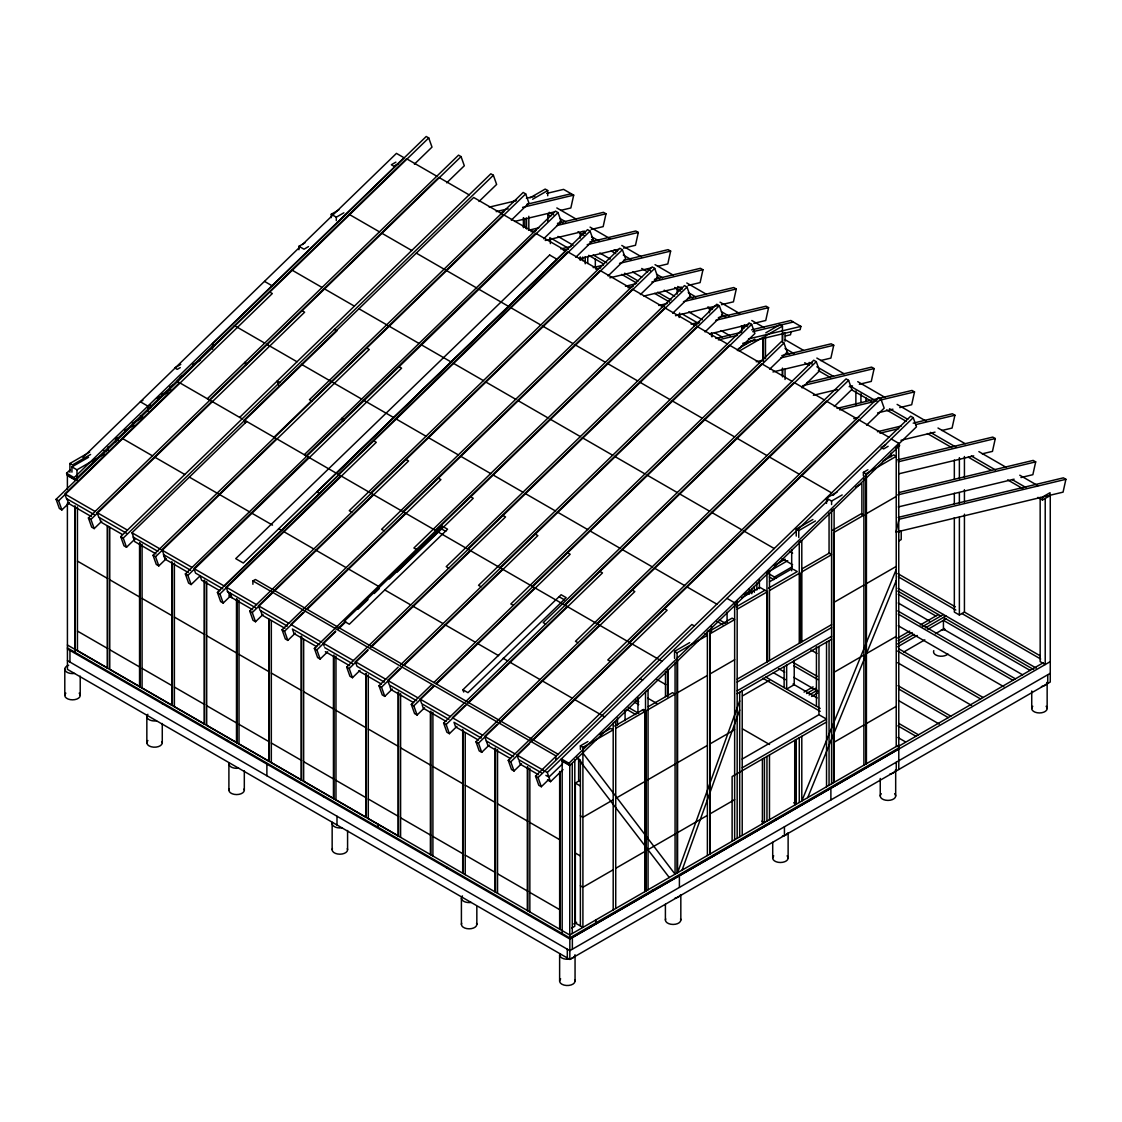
<?xml version="1.0" encoding="UTF-8"?>
<svg xmlns="http://www.w3.org/2000/svg" width="1122" height="1122" viewBox="0 0 1122 1122"><rect width="100%" height="100%" fill="white"/><g stroke="black" fill="none" stroke-linecap="round" stroke-linejoin="round"><path stroke-width="1.5" d="M546.68 193.419L563.567 189.38L573.693 195.13L570.846 207.963L560.621 210.403M557.48 223.348L603.482 212.324L606.006 213.783L603.159 226.616L591.238 229.477M589.793 242.001L635.795 230.992L638.32 232.45L635.487 245.269L623.552 248.13M623.804 260.248L668.109 249.645L670.633 251.104L667.8 263.936L657.576 266.377M654.421 279.322L700.423 268.298L702.947 269.757L700.114 282.59L688.179 285.437M687.744 298.55L733.746 287.541L736.27 288.999L733.437 301.832L721.516 304.679M718.361 317.624L766.06 306.194L768.584 307.652L765.751 320.485L753.83 323.346M791.206 331.565L790.491 334.763L785.386 335.997M752.764 331.705L793.31 322.028L800.884 326.404L800.168 329.602L742.736 343.332M781.796 355.632L831.206 343.809L833.73 345.267L830.883 358.086L820.659 360.541M806.844 382.63L871.598 367.118L874.122 368.577L871.275 381.41L859.354 384.271M837.026 408.394L911.99 390.442L914.514 391.901L911.681 404.733L899.746 407.595M913.196 423.148L952.382 413.766L954.906 415.224L952.073 428.057L941.849 430.497M897.362 459.936L992.774 437.089L995.298 438.548L992.465 451.381L982.241 453.821M898.568 492.642L1033.166 460.413L1035.69 461.871L1032.857 474.69L1020.936 477.551M1065.9 479.304L1063.067 492.137L896.099 532.123L898.932 519.29L1065.9 479.304L1063.376 477.846L898.105 517.424M682.092 870.125L739.693 710.002M739.693 700.913L677.59 872.734L677.59 661.321L675.065 662.779L675.065 874.192L582.767 752.904M896.226 569.541L801.795 801.024L801.795 736.298M807.728 797.602L896.226 580.663M214.19 344.917L74.964 479.921L67.39 475.56L66.577 473.26L70.335 469.613M82.888 457.453L299.869 247.022M302.379 244.596L396.445 153.377L404.018 157.739L74.15 477.635L74.964 479.921M213.601 346.782L212.521 343.725L426.22 136.491L428.744 137.95L431.998 147.108L414.397 164.177M69.41 502.628L61.878 509.935L59.354 508.476L56.1 499.318L428.744 137.95M179.562 382.714L64.824 493.975L95.118 511.464M61.878 509.935L58.624 500.777L272.323 293.543L269.799 292.085M207.332 398.745L458.533 155.145L461.058 156.603L464.312 165.761L446.71 182.83M209.351 399.909L438.828 177.374L469.122 194.863M101.737 521.281L94.192 528.602L91.667 527.144L88.414 517.971L461.058 156.603M126.534 533.245L98.764 517.214L97.137 512.628L211.876 401.367M94.192 528.602L90.938 519.43L304.637 312.197L302.113 310.738M239.659 417.398L490.847 173.798L493.371 175.256L496.625 184.429L479.024 201.483M135.299 538.714L126.506 547.255L123.981 545.797L120.727 536.625L493.371 175.256M245.283 423.078L244.203 420.021L473.68 197.486L533.763 232.184M126.506 547.255L123.252 538.083L336.951 330.85L334.426 329.391M133.602 537.326L131.989 532.754L246.728 421.479M273.992 437.229L503.469 214.695M166.365 558.602L158.819 565.909L156.295 564.45L153.041 555.292L525.699 193.91L523.175 192.451L309.462 399.698L311.986 401.143M161.778 549.948L276.517 438.674M158.819 565.909L155.565 556.75L369.264 349.503L366.74 348.058M511.337 220.15L528.939 203.082L525.699 193.91M304.286 454.719L555.488 211.118L558.013 212.577L561.252 221.735L543.651 238.804M306.138 455.784L535.615 233.25L565.909 250.739L336.432 473.274M199.94 576.035L191.133 584.562L188.608 583.103L185.354 573.945L558.013 212.577M308.662 457.243L193.924 568.517L224.218 586.007L338.956 474.732M191.133 584.562L187.893 575.404L401.592 368.17L399.067 366.712M338.367 474.396L567.844 251.861L598.138 269.35M230.697 595.796L223.194 603.075L220.669 601.616L217.43 592.458L590.074 231.076L587.549 229.631L316.951 492.025L319.475 493.484M227.78 591.701L226.153 587.115L340.892 475.854M223.194 603.075L219.954 593.917L376.277 442.306L373.752 440.848M575.782 257.261L593.314 240.248L590.074 231.076M370.681 493.049L600.158 270.514L630.452 288.003M263.011 614.463L255.507 621.742L252.983 620.284L249.743 611.111L622.387 249.743L619.863 248.285L349.265 510.692L351.789 512.151M287.358 626.104L260.094 610.354L258.467 605.768L373.205 494.507M255.507 621.742L252.268 612.57L272.281 593.159M274.778 590.733L408.59 460.974L406.066 459.515M608.096 275.914L625.641 258.901L622.387 249.743M402.994 511.702L632.471 289.167L662.765 306.657M295.338 633.117L287.835 640.396L285.311 638.937L282.057 629.765L654.701 268.396L652.177 266.938L381.592 529.346L384.117 530.804M303.249 612.332L290.78 624.435L321.074 641.924M305.745 609.919L405.519 513.161M287.835 640.396L284.581 631.223L304.595 611.827M307.091 609.4L440.904 479.627L438.379 478.168M640.41 294.567L657.955 277.555L654.701 268.396M435.308 530.369L664.785 307.835L695.079 325.324M327.652 651.77L320.149 659.049L317.624 657.59L314.37 648.432L687.015 287.05L684.49 285.591L413.906 547.999L416.43 549.457M324.188 646.146L323.094 643.088L335.576 630.999M338.059 628.572L345.548 621.322M358.016 609.218L368.002 599.555M374.229 593.496L379.222 588.657M389.194 578.994L437.832 531.814M320.149 659.049L316.895 649.89L335.66 631.686M338.157 629.274L345.66 621.995M396.936 572.262L473.232 498.28L470.707 496.822M672.723 313.22L690.268 296.222L687.015 287.05M467.622 549.023L697.099 326.488L727.393 343.977M359.966 670.423L352.462 677.702L349.938 676.243L346.684 667.085L366.698 647.675M368.367 646.062L719.328 305.717L716.804 304.258L446.219 566.652L448.744 568.111M384.299 682.064L357.034 666.328L355.408 661.742L367.89 649.652M370.386 647.226L470.146 550.481M352.462 677.702L349.208 668.544L367.974 650.353M371.719 646.707L505.545 516.933L503.021 515.489M705.037 331.888L722.582 314.875L719.328 305.717M499.949 567.676L729.412 345.141L759.72 362.63M392.279 689.09L384.776 696.369L382.251 694.911L378.998 685.738L398.184 667.141M400.68 664.729L751.642 324.37L749.117 322.912L478.533 585.319L481.058 586.778M416.613 700.731L389.348 684.981L387.735 680.409L400.203 668.305M402.7 665.893L502.474 569.135M384.776 696.369L381.522 687.197L401.536 667.8M404.032 665.374L537.859 535.601L535.334 534.142M737.364 350.541L754.896 333.529L751.642 324.37M532.263 586.329L761.74 363.794L792.034 381.298M424.593 707.744L417.089 715.023L414.565 713.564L411.311 704.392L431.746 684.588M433.821 682.569L783.969 343.023L781.431 341.565L510.847 603.973L513.371 605.431M448.94 719.384L421.676 703.648L420.049 699.062L433.765 685.752M436.262 683.34L534.787 587.788M417.089 715.023L413.836 705.85L433.849 686.454M436.346 684.027L570.172 554.254L567.648 552.795M769.678 369.194L787.209 352.196L783.969 343.023M564.576 604.996L794.053 382.462L824.347 399.951M456.906 726.397L449.403 733.676L446.879 732.217L443.625 723.059L463.638 703.648M465.307 702.035L816.283 361.677L813.759 360.218L543.16 622.626L545.685 624.084M464.831 705.626L452.362 717.715L482.656 735.205M467.327 703.199L567.101 606.455M449.403 733.676L446.149 724.517L466.163 705.107M468.673 702.681L602.486 572.907L599.961 571.449M801.992 387.861L819.523 370.849L816.283 361.677M596.89 623.65L826.367 401.115L856.661 418.604M489.22 745.064L481.717 752.329L479.192 750.87L475.952 741.712L848.597 380.344L846.072 378.885L575.474 641.293L577.998 642.738M497.144 724.279L484.676 736.369L514.97 753.858M499.641 721.867L599.414 625.108M481.717 752.329L478.477 743.171L634.8 591.575L632.275 590.116M834.305 406.515L851.836 389.502L848.597 380.344M629.204 642.303L858.681 419.768L888.975 437.257M521.534 763.717L514.03 770.996L511.506 769.538L508.266 760.365L528.266 740.969M529.935 739.356L880.91 398.997L878.386 397.539L607.787 659.946L610.312 661.405M541.337 772.735L518.616 759.608L516.99 755.036L631.728 643.762M514.03 770.996L510.791 761.824L529.542 743.634M532.052 741.207L667.113 610.228L664.589 608.769M866.619 425.168L884.164 408.156L880.91 398.997M548.812 779.453L541.309 786.732L538.784 785.274L535.531 776.115L555.544 756.705M558.041 754.279L691.853 624.505L694.378 625.964M541.309 786.732L538.055 777.574L910.699 416.192L913.224 417.65L916.478 426.823L897.684 445.041M563.006 769.594L550.537 781.683L547.284 772.525L828.036 500.258M833.043 495.405L913.224 417.65M562.627 763.802L548.91 777.097L545.881 775.358M898.806 443.358L899.62 445.644L569.752 765.541L568.938 763.241L898.806 443.358L891.233 438.983M462.909 689.75L561.126 594.73L566.175 597.647L467.958 692.667L462.909 689.75L463.709 692.036M395.884 162.143L391.34 164.766L393.864 166.224L398.408 163.602M331.256 217.654L331.256 214.26L338.83 209.884M331.256 214.26L336.305 217.177L343.879 212.801M298.943 249.715L298.943 246.293L305.002 242.801M308.536 246.588L303.992 249.21L298.943 246.293M180.782 364.398L174.723 367.904L177.248 369.362L180.277 367.609M192.9 364.524L200.473 360.148M180.277 377.076L182.802 375.618M142.915 400.344L140.39 401.802L147.964 406.178L150.488 404.719L150.488 408.212M169.674 387.048L172.704 385.295M161.596 394.621L170.684 389.376M157.052 398.506L167.655 392.391M511.913 202.325L516.457 199.702M132.312 423.289L141.4 418.043M124.738 430.455L133.827 425.21M69.915 472.236L69.915 463.484L89.606 452.124M530.061 197.823L545.208 189.071L547.732 190.53L547.732 195.789M90.616 454.452L72.439 464.943L69.915 463.484M532.585 199.281L547.732 190.53M71.934 472.138L71.934 466.892L88.596 457.271M71.934 466.892L76.983 469.809L104.248 454.059M77.488 477.972L74.964 479.431L67.39 475.055L67.39 489.066M252.899 580.944L255.423 579.485L558.391 754.391L555.867 755.849L252.899 580.944L252.899 584.282M740.744 346.614L751.347 340.499M738.22 348.76L754.882 339.139M765.793 332.841L779.93 324.679L782.455 326.137L782.455 341.873M739.23 351.088L763.465 337.091L763.465 361.579M782.455 326.137L765.485 335.927L765.485 358.661M765.485 336.726L762.96 338.185L762.96 360.807M885.623 444.845L881.079 447.468L883.603 448.926L888.147 446.304M863.393 475.854L863.393 472.376L867.937 469.753M883.098 461.002L893.701 454.887L896.226 456.331L865.918 473.835L863.393 472.376M826.535 503.371L826.535 498.126L837.138 492.011M826.535 498.126L831.584 501.043L842.187 494.928M855.82 487.046L861.878 483.554L861.878 515.04M796.241 536.106L796.241 529.121L812.903 519.5M796.241 529.121L798.766 530.58L815.428 520.959M832.594 530.285L861.373 513.68L863.898 515.138L833.604 532.627L833.604 782.651M774.04 565.656L785.204 559.205M865.918 513.96L896.226 496.471M769.608 571.126L787.728 560.663M743.956 594.688L749.987 591.196M774.138 577.255L792.258 566.792M741.712 597.83L759.889 587.339L767.462 591.715L767.462 661.671M769.482 581.799L792.202 568.672M727.07 598.419L734.644 602.78L737.168 601.322L737.168 838.33M736.158 606.862L764.938 590.256M768.472 588.208L797.251 571.589L793.464 569.401M801.795 568.966L829.565 552.936M737.168 609.204L767.462 591.715M769.482 590.537L799.776 573.047L799.776 643.018M674.56 658.348L674.56 651.363L689.707 642.611M710.198 630.788L732.119 618.124L734.644 619.582L709.805 633.93L709.805 854.137L709.903 629.891L707.379 631.349L707.379 855.539M674.56 651.363L677.085 652.822L707.379 635.332L704.854 633.874M898.694 532.263L901.218 530.804L901.218 539.556L898.694 541.014M580.383 749.37L580.383 745.864L587.956 741.502M600.074 734.503L610.677 728.374L613.201 729.833L582.907 747.322L580.383 745.864M614.716 726.046L643.509 709.427L646.034 710.885L646.034 890.952M648.306 706.664L672.541 692.667L675.065 694.125L615.726 728.374M677.085 692.961L707.379 675.472M709.805 674.07L734.644 659.722M833.604 602.584L863.898 585.095M865.918 583.931L896.226 566.442M562.178 933.532L562.178 760.66L569.752 765.036L572.276 763.577L572.276 933.532M1037.934 497.355L1042.478 499.977L1050.262 495.587L1050.262 682.036L569.836 959.422L67.432 669.357L67.39 503.091M737.168 679.161L831.584 624.645M737.168 682.078L831.584 627.563M582.907 747.322L582.907 927.389L575.334 923.027L575.334 783.086L579.878 780.463M737.168 690.829L831.584 636.314M737.168 693.747L831.584 639.231M742.484 695.921L769.538 680.311M613.201 799.804L582.907 817.293L580.383 815.834M615.726 798.345L675.065 764.096M677.085 762.918L707.379 745.429M709.805 744.026L734.644 729.693M833.604 672.555L863.898 655.066M865.918 653.902L896.226 636.398M804.039 692.092L813.099 686.86M897.628 638.053L909.704 631.083M920.264 624.982L938.385 614.533M806.564 693.55L815.624 688.319M898.035 640.732L912.228 632.542M922.242 626.763L943.434 614.533M809.088 695.009L817.349 690.24M897.53 643.944L914.178 634.337M925.313 627.899L945.958 615.992M811.613 696.453L817.658 692.975M897.656 646.791L917.277 635.459M927.838 629.358L945.958 618.895M954.331 517.691L954.331 612.079L959.38 614.996L964.429 612.079L1040.164 655.809M903.687 652.05L924.823 639.849M935.383 633.748L944.443 628.516M742.175 759.061L818.962 714.728L826.535 719.104L742.217 767.785M826.535 722.021L732.119 776.536L732.119 841.248M613.201 869.76L582.907 887.25L580.383 885.805M615.726 868.302L675.065 834.053M677.085 832.889L707.379 815.399M709.805 813.997L734.644 799.649M833.604 742.512L863.898 725.022M865.918 723.858L896.226 706.369M573.749 923.939L576.638 922.27M571.771 927.992L574.801 926.253L574.801 759.79M898.75 745.05L569.752 934.991L67.39 645.01M897.951 746.663L1043.208 662.793M898.75 747.967L569.752 937.908L67.39 647.927M67.432 648.951L569.836 939.016L898.75 749.019M569.836 959.422L569.836 939.016L1050.262 661.629M1050.262 673.298L569.836 950.671L67.432 660.606M489.234 207.135L516.274 200.684M526.4 198.257L534.857 196.252M496.19 211.623L508.126 208.762M526.863 204.274L571.14 193.755M500.426 212.675L503.834 211.862M522.572 207.374L573.693 195.13M514.619 221.427L553.819 212.044M528.518 230.276L538.728 227.836M531.043 231.735L536.148 230.515M556.596 225.62L606.006 213.783M545.236 240.487L584.422 231.104M560.832 248.944L571.056 246.489M563.356 250.402L568.461 249.168M587.199 244.68L638.32 232.45M579.261 258.733L618.446 249.35M593.145 267.597L603.37 265.143M595.67 269.056L600.775 267.835M619.512 263.347L670.633 251.104M609.863 277.807L650.76 268.004M625.459 286.25L635.683 283.81M627.983 287.709L633.088 286.489M651.84 282.001L702.947 269.757M643.888 296.054L681.377 287.078M658.782 305.493L667.295 303.459M661.307 306.951L664.715 306.138M683.452 301.65L736.27 288.999M675.514 315.703L718.108 305.493M691.096 324.146L699.623 322.112M693.62 325.604L697.028 324.791M715.766 320.303L768.584 307.652M709.525 333.949L748.711 324.567M715.836 338.437L741.39 332.308M751.614 329.868L790.8 320.485L793.324 321.944M718.361 339.896L737.561 335.338M748.514 338.914L800.884 326.404M756.228 361.761L763.044 360.12M780.912 357.904L833.73 345.267M772.96 371.957L812.146 362.574M802.567 385.716L874.122 368.577M813.352 395.281L837.208 389.572M849.13 386.711L852.538 385.898M839.551 409.853L877.025 400.877M880.433 400.063L914.514 391.901M853.744 418.604L858.863 417.384M877.6 412.896L892.93 409.221M877.418 431.718L901.275 426.009M879.943 433.176L898.68 428.688M915.72 424.607L954.906 415.224M900.952 440.287L935.033 432.138M898.189 461.801L995.298 438.548M898.764 473.821L973.728 455.869M897.684 494.914L1035.69 461.871M898.259 506.934L1014.12 479.178M556.821 207.935L576.47 219.281M590.074 227.121L609.723 238.467M621.812 245.452L641.461 256.798M655.052 264.652L673.2 275.114M686.79 282.968L706.439 294.315M720.043 302.169L739.693 313.515M751.782 320.499L763.872 327.47M785.049 339.7L803.226 350.19M816.844 358.058L844.109 373.794M857.741 381.662L884.992 397.398M897.109 404.397L925.874 421.002M937.992 428.001L965.243 443.737M978.875 451.605L1006.139 467.341M1019.758 475.209L1037.934 485.7M549.247 212.31L553.777 214.919M559.822 218.411L565.867 221.904M582.5 231.497L585.516 233.25M591.56 236.742L599.12 241.104M614.239 249.827L617.254 251.566M623.299 255.059L630.859 259.42M647.478 269.028L650.508 270.767M656.552 274.259L662.597 277.751M677.716 286.475L682.246 289.083M688.291 292.576L695.85 296.937M721.544 311.776L729.104 316.138M744.209 324.861L747.238 326.614M785.049 348.437L794.138 353.682M809.271 362.434L812.3 364.173M816.844 366.796L833.506 376.417M850.167 386.038L874.389 400.021M889.536 408.773L907.698 419.263M930.418 432.377L956.154 447.229M971.301 455.981L995.537 469.964M1012.184 479.585L1025.817 487.453M547.732 214.344L550.762 216.097M559.822 221.329L562.851 223.068M577.956 231.791L584.001 235.283M591.56 239.645L594.59 241.398M611.21 250.991L615.74 253.614M641.714 268.453L647.703 271.917M656.552 277.176L659.582 278.915M674.687 287.484L680.731 291.131M689.806 296.362L692.821 298.115M707.94 306.839L712.47 309.462M721.544 314.693L726.074 317.316M741.193 326.039L744.279 327.666M786.564 352.238L789.593 353.977M804.726 362.729L809.271 365.351M818.359 370.597L830.476 377.581M851.668 389.825L871.359 401.185M886.506 409.937L906.183 421.297M927.389 433.541L951.624 447.524M968.272 457.145L990.992 470.258M1007.64 479.879L1022.787 488.617M599.751 252.969L610.242 259.028M632.724 272.001L641.714 277.204M664.196 290.177L674.687 296.236M593.201 255.017L606.679 262.8M624.673 273.193L638.166 280.977M657.646 292.225L671.138 300.009M557.971 236.433L573.118 245.171M688.74 311.93L702.372 319.798M721.053 330.583L730.142 335.829M588.699 255.339L603.692 263.993M621.672 274.371L636.665 283.025M654.645 293.417L669.638 302.07M551.393 238.467L568.069 248.088M682.176 313.978L698.838 323.585M714.49 332.631L722.063 337.007M436.809 176.21L406.515 158.721L177.038 381.256L242.184 418.857M349.152 214.358L379.446 231.847M381.466 233.011L411.76 250.501M416.304 253.123L476.387 287.807M478.253 288.887L508.547 306.376M510.468 307.484L540.762 324.987M542.782 326.151L573.09 343.641M575.109 344.805L605.403 362.294M607.423 363.458L637.717 380.947M639.736 382.125L670.03 399.614M672.05 400.778L702.344 418.268M704.364 419.432L734.658 436.921M736.677 438.085L766.971 455.588M768.991 456.752L799.285 474.241M801.304 475.405L831.612 492.895M897.782 573.594L955.341 606.834M898.287 576.806L955.846 610.031M961.905 613.538L1040.669 659.007M898.063 588.335L1036.195 668.081M897.726 591.056L940.909 615.992M943.434 617.451L1033.671 669.539M898.203 594.253L935.86 615.992M1030.164 670.437L943.434 620.354L943.434 629.105L1022.689 674.869M898.203 602.991L929.829 621.251M897.74 610.887L1015.424 678.838M789.593 551.365L792.623 553.118M898.231 614.085L1012.9 680.297M291.776 269.981L322.07 287.47M324.09 288.649L354.398 306.138M358.942 308.76L419.025 343.444M420.876 344.524L451.17 362.013M453.106 363.121L483.4 380.61M485.419 381.789L515.713 399.278M517.733 400.442L548.027 417.931M550.046 419.095L580.34 436.584M582.36 437.748L612.654 455.237M614.688 456.416L644.982 473.905M647.001 475.069L677.295 492.558M679.315 493.722L709.609 511.211M711.629 512.375L741.923 529.879M743.942 531.043L774.236 548.532M782.062 558.672L792.623 564.773M898.231 625.753L1003.853 686.734M264.596 281.44L272.169 285.815M768.865 573.791L776.41 578.153M898.624 648.712L983.11 697.491M769.355 577.003L773.885 579.611M897.6 651.041L980.586 698.95M897.6 662.695L971.54 705.387M897.993 685.668L950.797 716.145M898.484 688.866L948.272 717.603M810.968 650.003L817.012 653.481M898.484 700.521L939.226 724.041M234.414 325.618L264.708 343.108M266.727 344.272L297.021 361.761M301.566 364.384L361.649 399.081M363.514 400.147L393.808 417.65M395.729 418.758L426.037 436.248M428.057 437.412L458.351 454.901M460.371 456.079L490.665 473.568M492.684 474.732L522.978 492.221M524.998 493.385L555.292 510.875M557.311 512.039L587.605 529.528M589.625 530.706L619.919 548.195M621.939 549.359L652.233 566.848M654.252 568.013L684.546 585.502M686.58 586.666L716.874 604.169M719.314 619.821L725.359 623.299M793.254 662.499L817.391 676.44M898.862 723.48L918.483 734.812M716.79 621.279L722.834 624.758M793.745 665.711L817.882 679.637M897.852 725.808L915.959 736.27M778.654 668.656L784.685 672.134M793.745 677.365L817.882 691.306M897.852 737.477L905.398 741.824M212.521 343.725L215.045 345.183M247.359 363.837L244.834 362.378L245.914 365.435M279.673 382.49L277.148 381.031L278.775 385.617M344.314 419.81L341.789 418.352L342.869 421.409M773.395 672.681L785.47 679.652M793.03 684.013L817.181 697.968M765.821 677.057L820.182 708.431M762.806 678.221L820.182 711.348M440.736 528.462L445.785 531.379M559.345 596.89L564.394 599.807M244.203 420.021L662.022 661.251M656.847 679.441L665.865 684.644M742.484 728.879L769.538 744.489M640.115 678.6L642.64 680.058M647.801 698.207L656.707 703.354M635.767 700.016L638.741 701.727M140.39 415.715L142.915 417.174M634.295 702.063L638.741 704.644M642.247 710.156L644.771 711.614L644.771 891.681M628.348 707.393L638.741 713.382M793.717 802.763L796.241 804.222L796.241 739.51M626.861 709.441L635.767 714.588M122.2 438.337L152.494 455.841M154.513 457.005L184.807 474.494M189.352 477.116L249.435 511.8M251.3 512.88L272.506 525.124M278.565 528.616L281.594 530.369M283.515 531.477L313.823 548.981M315.843 550.145L346.137 567.634M348.157 568.798L378.451 586.287M385.014 590.074L410.764 604.94M412.784 606.104L443.078 623.608M445.097 624.772L475.391 642.261M477.411 643.425L498.617 655.669M503.161 658.291L507.705 660.914M509.725 662.078L540.019 679.567M542.038 680.745L572.346 698.235M574.366 699.399L604.66 716.888M761.908 821.136L764.433 822.594L764.433 757.869M103.49 450.132L106.015 451.591M576.722 756.817L669.287 877.53M568.938 763.241L561.365 758.879L562.178 761.165L569.752 765.541M66.577 473.26L74.15 477.635M575.334 783.086L580.383 786.003M97.137 512.628L127.445 530.131M131.989 532.754L192.072 567.437M226.153 587.115L256.447 604.604M258.467 605.768L288.761 623.271M323.094 643.088L353.388 660.577M355.408 661.742L385.716 679.231M387.735 680.409L418.029 697.898M420.049 699.062L450.343 716.551M516.99 755.036L547.284 772.525M94.22 514.591L66.45 498.561L65.371 495.503M157.851 551.323L133.097 537.045L134.724 541.617L155.93 553.861M190.67 570.271L163.405 554.534L165.018 559.107M222.815 588.84L195.551 573.09L194.471 570.032M227.275 591.406L255.55 607.731M319.672 644.757L292.407 629.007L294.034 633.593L316.755 646.721M324.721 647.675L352.49 663.705M481.254 738.038L453.989 722.302L455.602 726.888L478.337 740.001M486.303 740.955L513.567 756.691M91.303 516.555L68.582 503.427L66.955 498.855M122.102 534.338L100.896 522.095L99.269 517.508M188.244 572.529L165.523 559.401L162.283 550.243M219.814 590.747L201.637 580.242L200.011 575.67M228.902 595.992L252.632 609.695M284.946 628.348L262.225 615.235L260.599 610.649M325.338 651.672L349.573 665.669M358.661 670.914L381.382 684.027M413.695 702.681L390.975 689.567L389.895 686.51M446.009 721.348L423.289 708.22L422.209 705.163M510.65 758.654L487.93 745.541L485.223 737.897M538.42 774.685L520.243 764.194L519.163 761.137M547.508 779.93L550.537 781.683M56.1 499.318L58.624 500.777M88.414 517.971L90.938 519.43M120.727 536.625L123.252 538.083M153.041 555.292L155.565 556.75M185.354 573.945L187.893 575.404M217.43 592.458L219.954 593.917M249.743 611.111L252.268 612.57M282.057 629.765L284.581 631.223M314.37 648.432L316.895 649.89M346.684 667.085L349.208 668.544M378.998 685.738L381.522 687.197M411.311 704.392L413.836 705.85M443.625 723.059L446.149 724.517M475.952 741.712L478.477 743.171M508.266 760.365L510.791 761.824M535.531 776.115L538.055 777.574M77.446 561.112L107.74 578.601M109.76 579.765L140.054 597.269M142.073 598.433L172.367 615.922M174.387 617.086L204.681 634.575M206.7 635.739L236.994 653.228M239.014 654.407L269.308 671.896M271.328 673.06L301.636 690.549M303.655 691.713L333.949 709.202M335.969 710.366L366.263 727.869M368.282 729.034L398.576 746.523M400.596 747.841L430.89 765.33M432.91 766.494L463.204 783.983M465.223 785.148L495.517 802.651M497.537 803.815L527.831 821.304M529.85 822.468L560.159 839.957M575.334 853.057L580.383 855.974M77.446 631.083L107.74 648.572M109.76 649.736L140.054 667.225M142.073 668.389L172.367 685.879M174.387 687.057L204.681 704.546M206.7 705.71L236.994 723.199M239.014 724.363L269.308 741.852M271.328 743.016L301.636 760.52M303.655 761.684L333.949 779.173M335.969 780.337L366.263 797.826M368.282 798.99L398.576 816.479M400.596 817.798L430.89 835.301M432.91 836.465L463.204 853.954M465.223 855.118L495.517 872.607M497.537 873.772L527.831 891.261M529.85 892.439L560.159 909.928M77.446 650.606L107.74 668.109L107.74 526.134M142.073 687.926L172.367 705.415L172.367 563.44M174.387 706.58L204.681 724.069L204.681 580.355M206.7 725.247L236.994 742.736L236.994 599.008M239.014 743.9L269.308 761.389L269.308 619.414M271.328 762.553L301.636 780.042L301.636 636.328M303.655 781.207L333.949 798.71L333.949 654.982M368.282 818.527L398.576 836.016L398.576 692.302M577.788 758.22L582.038 763.787M230.305 593.159L231.931 597.745M228.285 591.995L229.912 596.567M1050.052 495.615L1050.052 492.698L1042.478 497.06L1042.478 499.977M1047.738 674.757L1047.738 683.494M1047.149 708.487L1047.149 682.26A7.714 4.446 0 0 1 1041.44 686.552M1045.213 498.505L1045.213 664.547L1040.164 661.629L1040.164 497.341M1031.735 690.998L1031.735 708.487M964.429 456.514L964.429 477.495M964.429 489.725L964.429 501.955M964.429 514.199L964.429 612.079M959.38 457.678L959.38 478.659M959.38 492.642L959.38 503.133M959.38 517.116L959.38 614.996M954.331 460.006L954.331 479.234M954.331 493.217L954.331 503.708M898.792 769.496L898.75 446.009L896.226 447.468L896.226 746.509M896.268 762.217L896.268 770.954M895.679 795.947L895.679 769.706A7.714 4.446 0 0 1 889.956 774.012M891.177 453.288L891.177 456.794M880.251 778.458L880.251 795.947M866.422 763.703L866.422 477.72L863.898 479.178L863.898 765.162M865.974 397.917L865.974 401.424M865.918 473.835L865.918 763.998M860.925 393.85L860.925 402.588M855.876 390.933L855.876 404.916M837.138 783.535L837.138 784.573M834.109 782.357L834.109 508.981L831.584 510.426L831.584 783.815M831.584 501.043L831.584 504.549M830.883 788.303L830.883 799.958M829.06 513.091L829.06 553.23L831.584 554.689L801.29 572.178L801.29 642.135M829.06 640.69L829.06 785.274M826.535 642.149L826.535 786.732M818.962 646.482L818.962 714.419M816.437 646.805L816.437 706.271M801.795 641.854L801.795 540.509L799.271 541.968L799.271 643.313M799.271 737.757L799.271 802.482M798.766 530.58L798.766 537.564M794.727 740.38L794.727 805.105M794.222 660.213L794.222 684.701L786.648 689.076L786.648 664.589M791.697 549.822L791.697 570.789M788.121 833.548L788.121 858.035M785.049 341.214L785.049 332.519L782.525 333.977L782.525 340.934M785.049 369.04L785.049 379.474M784.432 826.774L784.432 835.525M784.124 666.636L784.124 687.618M782.525 368.759L782.525 375.716M782.455 368.114L782.455 376.852M775.54 819.088L775.54 820.14M772.707 842.299L772.707 858.035M769.482 660.507L769.482 570.86L766.957 572.318L766.957 661.966M769.482 754.966L769.482 819.677M766.957 756.424L766.957 821.136M762.413 759.047L762.413 823.758M759.384 580.018L759.384 588.629M756.859 583.033L756.859 590.004M754.335 586.806L754.335 592.29M751.81 588.503L751.81 593.748M749.286 588.798L749.286 594.043M742.217 690.829L742.217 835.413M741.754 326.207L741.754 331.439M739.693 692.288L739.693 836.872M734.644 602.78L734.644 839.789M727.07 612.36L727.07 622.808M713.943 854.655L713.943 855.707M711.965 333.416L711.965 336.895M711.46 332.631L711.46 336.123M711.418 626.399L711.418 631.644M709.441 307.554L709.441 312.786M680.83 895.496L680.83 919.984M679.652 313.01L679.652 316.502M679.399 875.749L679.399 887.418M679.147 313.978L679.147 317.47M677.127 288.901L677.127 294.132M677.085 652.822L677.085 873.028M667.997 669.932L667.997 696.215M667.492 668.894L667.492 696.846M665.472 671.98L665.472 696.51M665.402 904.248L665.402 919.984M652.345 890.223L652.345 891.275M648.053 889.788L648.053 690.1L645.529 691.559L645.529 891.247M637.955 697.688L637.955 713.452M625.08 710.17L625.08 720.661M617.507 718.038L617.507 725.036M615.726 908.441L615.726 721.516L613.201 722.975L613.201 909.9M595.782 919.956L595.782 922.873M595.333 259.126L595.333 267.835M590.733 925.79L590.733 926.842M587.76 256.531L587.76 263.502M585.235 256.826L585.235 263.782M582.711 257.05L582.711 260.585M580.383 759.86L580.383 925.931M580.186 232.927L580.186 238.159M580.186 256.84L580.186 260.332M578.629 758.486L578.629 781.249M575.053 981.063L575.053 954.822A7.714 4.446 0 0 1 566.33 959.24A7.714 4.446 0 0 1 559.892 953.672M572.36 937.557L572.36 949.212M569.752 765.036L569.752 938.96M567.311 949.212L567.311 957.964M560.159 771.74L560.159 929.451M559.654 771.459L559.654 929.17M559.626 954.822L559.626 981.063M555.867 755.849L555.867 759.187M550.383 238.383L550.383 243.614M549.878 237.598L549.878 241.09M547.859 214.274L547.859 221.244M529.85 768.275L529.85 911.962M528.827 216.266L528.827 230.108M527.831 767.083L527.831 910.798M527.326 766.817L527.326 910.503M526.555 218.552L526.555 228.902M526.19 218.005L526.19 228.453M524.044 218.285L524.044 226.91M523.399 217.668L523.399 227.668M497.537 749.594L497.537 893.308M495.517 748.416L495.517 892.144M495.012 748.164L495.012 891.85M476.836 906.871L476.836 924.36M465.223 732.68L465.223 874.655M463.204 731.516L463.204 873.491M462.699 729.496L462.699 873.197M461.408 898.119L461.408 924.36M446.542 866.773L446.542 867.825M432.91 712.274L432.91 855.988M430.89 711.11L430.89 854.824M430.385 712.596L430.385 854.529M400.596 693.62L400.596 837.335M398.072 692.19L398.072 835.876M377.96 824.263L377.918 827.209M368.282 674.813L368.282 818.681M366.263 673.635L366.263 817.363L335.969 799.874L335.969 656.146M365.758 673.537L365.758 817.223M347.582 830.49L347.582 849.733M336.993 816.241L336.993 824.979M336.305 217.177L336.305 220.571M333.444 656.622L333.444 798.569M332.154 823.492L332.154 849.733M323.346 795.652L323.346 796.704M303.655 639.245L303.655 781.361M301.131 636.216L301.131 779.902M271.328 620.578L271.328 762.708M268.803 619.316L268.803 761.249M266.882 764.096L266.882 775.765M244.315 770.884L244.315 790.112M239.014 600.172L239.014 744.054M236.49 598.896L236.49 742.596M228.902 763.886L228.902 790.112M227.64 740.394L227.64 741.446M212.591 345.744L212.591 349.251M206.7 581.519L206.7 725.387M204.176 580.242L204.176 723.942M174.387 563.048L174.387 706.734M171.862 561.589L171.862 705.275M162.283 702.667L162.283 703.718M162.269 723.508L162.269 742.75M147.964 406.178L147.964 411.409M146.842 716.509L146.842 742.75M142.073 544.212L142.073 688.081M140.054 543.034L140.054 686.762L109.76 669.273L109.76 527.298M139.549 542.936L139.549 686.622M118.175 441.002L118.175 437.51L115.65 438.968L115.65 442.461M108.077 446.822L108.077 450.329M107.235 526.022L107.235 667.969M80.223 676.131L80.223 695.374M77.446 506.892L77.446 650.76M76.983 469.809L76.983 480.3M74.964 505.713L74.964 652.303M74.922 507.368L74.922 649.301M69.957 650.409L69.957 662.064M64.796 669.133L64.796 695.374M341.859 827.798A7.714 4.446 0 0 1 332.421 822.342M347.315 848.583A7.714 4.446 0 0 1 339.868 854.193A7.714 4.446 0 0 1 332.421 848.583M79.185 693.144A7.714 4.446 0 0 1 72.509 699.833A7.714 4.446 0 0 1 65.833 693.144M74.501 673.438A7.714 4.446 0 0 1 65.385 670.844A7.714 4.446 0 0 1 68.652 665.276M680.563 894.907A7.714 4.446 0 0 1 675.107 898.049M680.563 918.834A7.714 4.446 0 0 1 673.116 924.444A7.714 4.446 0 0 1 665.669 918.834M894.641 793.717A7.714 4.446 0 0 1 887.965 800.407A7.714 4.446 0 0 1 881.289 793.717M238.607 768.177A7.714 4.446 0 0 1 229.154 762.736M244.063 788.962A7.714 4.446 0 0 1 236.602 794.572A7.714 4.446 0 0 1 229.154 788.962M574.787 979.913A7.714 4.446 0 0 1 566.33 985.481A7.714 4.446 0 0 1 560.649 978.833M162.003 741.6A7.714 4.446 0 0 1 153.546 747.168A7.714 4.446 0 0 1 147.88 740.52M156.547 720.815A7.714 4.446 0 0 1 148.441 719.216A7.714 4.446 0 0 1 147.88 714.279M471.128 902.425A7.714 4.446 0 0 1 463.007 900.84A7.714 4.446 0 0 1 462.446 895.903M476.57 923.21A7.714 4.446 0 0 1 469.122 928.82A7.714 4.446 0 0 1 461.675 923.21M945.089 629.414A7.714 4.446 0 0 1 941.232 630.003M947.908 654.014A7.714 4.446 0 0 1 938.287 655.907A7.714 4.446 0 0 1 933.784 650.648M787.868 832.959A7.714 4.446 0 0 1 782.413 836.1M787.097 855.82A7.714 4.446 0 0 1 780.421 862.495A7.714 4.446 0 0 1 773.731 855.82M1046.125 706.271A7.714 4.446 0 0 1 1039.435 712.947A7.714 4.446 0 0 1 1032.759 706.271M549.64 255.017L235.732 558.644L243.306 563.02L557.213 259.392L549.64 255.017M442.517 526.302L344.286 621.322L349.335 624.239L447.566 529.219L442.517 526.302"/></g></svg>
